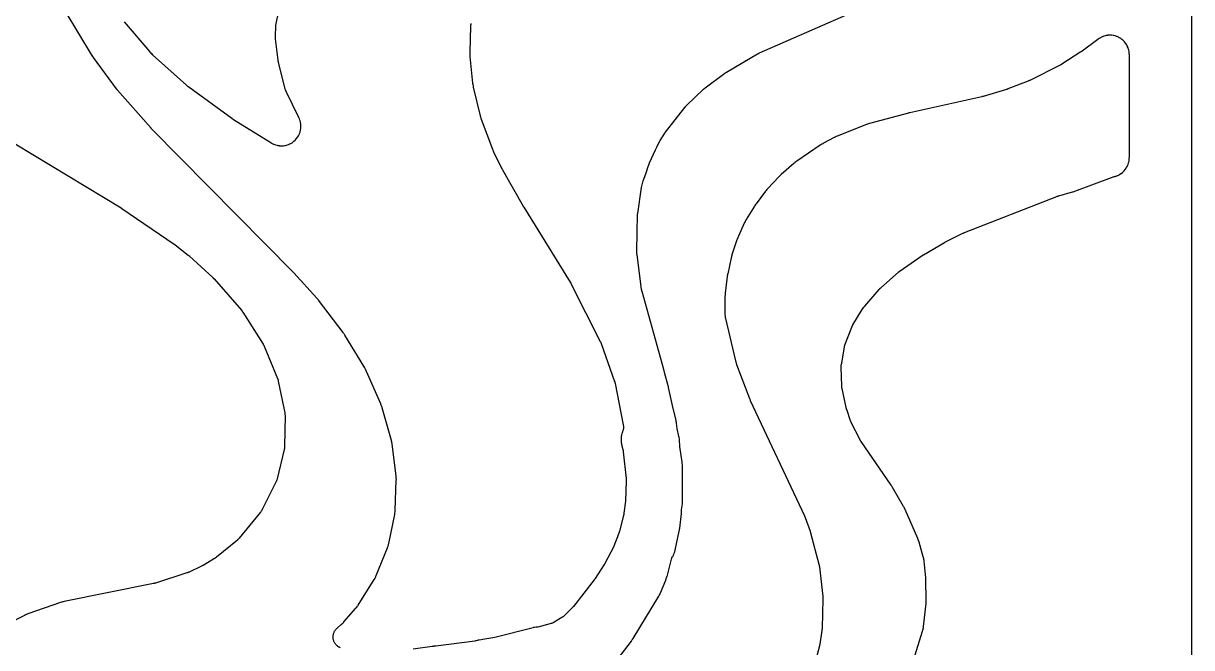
# Model space of a CAD drawing. Header units: millimetres. Extents: x 0 to 300, y 0 to 300.
# Drawn here: x 150 to 300.1, y 148.6 to 228.7 of the extents above; entities that cross this region are included whole.
import ezdxf

# ---------------------------------------------------------------- set-up
doc = ezdxf.new("R2010")
doc.units = ezdxf.units.MM
doc.layers.add('CUT', color=7, linetype='CONTINUOUS')

msp = doc.modelspace()

# ---------------------------------------------------------------- linework, layer by layer
at = {"layer": 'CUT'}
for points in [[(140.0684, 300.0625), (193.3882, 300.0625), (298.533, 300.0625), (298.5625, 300.0625), (299.4478, 300.0625), (299.5212, 300.0589), (299.5794, 300.0503), (299.6365, 300.036), (299.6918, 300.0162), (299.745, 299.991), (299.7954, 299.9608), (299.8427, 299.9257), (299.8863, 299.8863), (299.9257, 299.8427), (299.9608, 299.7954), (299.991, 299.745), (300.0162, 299.6918), (300.036, 299.6365), (300.0503, 299.5794), (300.0589, 299.5212), (300.0625, 299.4478), (300.0625, 298.5625), (300.0625, 297.442), (300.0625, 1.467)], [(162.9448, 228.8646), (166.2464, 225.0106), (166.2596, 224.9957), (166.3473, 224.9), (166.361, 224.8855), (166.4749, 224.7692), (166.4891, 224.7551), (166.583, 224.6655), (166.5976, 224.6519), (170.9531, 220.7599), (170.9644, 220.7501), (171.0385, 220.6871), (171.05, 220.6776), (171.145, 220.6009), (171.1567, 220.5916), (171.2339, 220.5324), (171.2459, 220.5235), (176.7683, 216.5012), (176.7768, 216.4951), (176.8364, 216.4533), (176.8456, 216.447), (176.9208, 216.3962), (176.93, 216.3901), (176.9902, 216.3511), (177.0002, 216.3448), (181.7813, 213.3778), (181.7941, 213.3702), (181.8774, 213.3212), (181.8904, 213.3139), (181.9412, 213.2857), (181.9675, 213.272), (182.1387, 213.188), (182.1933, 213.1645), (182.3695, 213.0988), (182.4261, 213.0808), (182.608, 213.0328), (182.6661, 213.0205), (182.8518, 212.9908), (182.9109, 212.9843), (183.0986, 212.9731), (183.1581, 212.9725), (183.346, 212.98), (183.4052, 212.9853), (183.5914, 213.0113), (183.6498, 213.0224), (183.8325, 213.0667), (183.8896, 213.0836), (184.067, 213.1458), (184.1221, 213.1682), (184.2925, 213.2477), (184.3451, 213.2754), (184.5068, 213.3714), (184.5564, 213.4042), (184.7078, 213.5157), (184.7539, 213.5533), (184.8935, 213.6792), (184.9357, 213.7212), (185.0622, 213.8603), (185.0999, 213.9062), (185.212, 214.0572), (185.2451, 214.1066), (185.3417, 214.2679), (185.3696, 214.3204), (185.4498, 214.4905), (185.4724, 214.5455), (185.5354, 214.7227), (185.5525, 214.7796), (185.5975, 214.9622), (185.6089, 215.0206), (185.6357, 215.2067), (185.6412, 215.2659), (185.6494, 215.4537), (185.6491, 215.5132), (185.6386, 215.7009), (185.6324, 215.7601), (185.6034, 215.9459), (185.5914, 216.0041), (185.5442, 216.1861), (185.5264, 216.2428), (185.4605, 216.4217), (185.4495, 216.4494), (185.4268, 216.5028), (185.4208, 216.5164), (185.3807, 216.6044), (185.3744, 216.6179), (183.755, 219.952), (183.75, 219.9624), (183.7435, 219.9765), (183.725, 220.0185), (183.696, 220.0895), (183.6837, 220.1211), (183.6727, 220.1531), (183.6492, 220.2261), (183.6362, 220.2702), (183.6322, 220.2851), (183.6294, 220.2963), (182.7791, 223.6564), (182.7758, 223.6698), (182.7683, 223.7013), (182.7652, 223.7148), (182.7616, 223.7314), (182.7587, 223.7449), (182.7522, 223.7766), (182.7496, 223.7902), (182.7466, 223.8059), (182.7441, 223.8195), (182.7386, 223.8514), (182.7364, 223.8651), (182.7338, 223.8818), (182.7317, 223.8955), (182.7272, 223.9276), (182.7254, 223.9413), (182.3792, 226.7064), (182.378, 226.7161), (182.3763, 226.7311), (182.3738, 226.7559), (182.3709, 226.7893), (182.3689, 226.8189), (182.3676, 226.8424), (182.367, 226.8559), (182.3668, 226.8609), (182.3662, 226.8901), (182.3658, 226.955), (182.3664, 226.994), (182.3669, 227.0071), (182.3673, 227.0168), (182.4326, 228.3614), (182.4329, 228.3686), (182.4339, 228.3855), (182.4341, 228.3886), (182.4366, 228.4213), (182.4429, 228.4867), (182.4455, 228.5091), (182.4501, 228.54), (182.4639, 228.6219), (182.4705, 228.6569), (183.3129, 232.6709)], [(190.7223, 148.5523), (190.6676, 148.5756), (190.5874, 148.6147), (190.5354, 148.6433), (190.4594, 148.6902), (190.4104, 148.7238), (190.3395, 148.7779), (190.2941, 148.8163), (190.2289, 148.8771), (190.1875, 148.9198), (190.1286, 148.9868), (190.0917, 149.0333), (190.0397, 149.1059), (190.0076, 149.1558), (189.963, 149.2332), (189.936, 149.2861), (189.8993, 149.3674), (189.8777, 149.4227), (189.8493, 149.5073), (189.8332, 149.5645), (189.8133, 149.6515), (189.8029, 149.71), (189.7918, 149.7985), (189.7873, 149.8578), (189.7849, 149.947), (189.7863, 150.0064), (189.7928, 150.0954), (189.8001, 150.1543), (189.8153, 150.2422), (189.8284, 150.3002), (189.8523, 150.3862), (189.8711, 150.4425), (189.9034, 150.5257), (189.9276, 150.5799), (189.968, 150.6595), (189.9975, 150.7111), (190.0456, 150.7863), (190.08, 150.8347), (190.1353, 150.9047), (190.1744, 150.9495), (190.2363, 151.0137), (190.2959, 151.0696), (190.3292, 151.0994), (190.8381, 151.5317), (190.8462, 151.5387), (190.902, 151.5878), (190.9102, 151.5953), (190.9463, 151.6282), (190.9633, 151.6444), (191.0675, 151.7474), (191.0833, 151.7636), (191.1101, 151.7922), (191.1173, 151.8), (191.1667, 151.8545), (191.1746, 151.8635), (192.7149, 153.6346), (192.722, 153.6429), (192.7712, 153.7017), (192.7785, 153.7105), (192.81, 153.7496), (192.8248, 153.7688), (192.9148, 153.8901), (192.9283, 153.9091), (192.9511, 153.9424), (192.9572, 153.9515), (192.9987, 154.0149), (193.0054, 154.0253), (195.0799, 157.3315), (195.0869, 157.3427), (195.1309, 157.4164), (195.1375, 157.4278), (195.163, 157.4727), (195.1755, 157.496), (195.2536, 157.6488), (195.2651, 157.6726), (195.2865, 157.7196), (195.2919, 157.7316), (195.3258, 157.8105), (195.3309, 157.8227), (196.7742, 161.3926), (196.7792, 161.4053), (196.8106, 161.4883), (196.8153, 161.5012), (196.833, 161.5515), (196.8415, 161.5775), (196.8928, 161.7474), (196.9001, 161.7738), (196.9132, 161.8255), (196.9164, 161.8388), (196.9362, 161.9254), (196.9391, 161.9387), (197.6984, 165.6459), (197.7008, 165.6581), (197.7153, 165.7371), (197.7174, 165.7493), (197.7251, 165.797), (197.7286, 165.8215), (197.7477, 165.981), (197.7502, 166.0056), (197.754, 166.0538), (197.7548, 166.0662), (197.7594, 166.1464), (197.76, 166.1588), (197.9061, 170.0904), (197.9065, 170.1026), (197.9078, 170.1816), (197.9079, 170.1937), (197.9077, 170.2413), (197.9071, 170.2656), (197.9002, 170.4234), (197.8986, 170.4476), (197.8946, 170.495), (197.8935, 170.5071), (197.8852, 170.5857), (197.8838, 170.5977), (197.37, 174.6888), (197.3685, 174.6995), (197.3578, 174.7738), (197.3561, 174.7848), (197.3482, 174.8334), (197.3439, 174.8567), (197.3144, 175.0016), (197.3094, 175.0239), (197.3001, 175.0623), (197.2974, 175.0728), (197.2786, 175.1445), (197.2754, 175.1562), (196.081, 179.3553), (196.0751, 179.3749), (196.0345, 179.5012), (196.0279, 179.5206), (195.9715, 179.6773), (195.9643, 179.6964), (195.9151, 179.8197), (195.9072, 179.8386), (194.0713, 184.0244), (194.0631, 184.0423), (194.0081, 184.1573), (193.9994, 184.1748), (193.9257, 184.3168), (193.9164, 184.334), (193.854, 184.4452), (193.8441, 184.4621), (191.296, 188.6736), (191.2876, 188.687), (191.2322, 188.7734), (191.2235, 188.7866), (191.151, 188.8932), (191.142, 188.9062), (191.0821, 188.9896), (191.0727, 189.0023), (187.9181, 193.1566), (187.9099, 193.1672), (187.8556, 193.2355), (187.8471, 193.2459), (187.777, 193.3302), (187.7683, 193.3404), (187.7109, 193.4062), (187.702, 193.4162), (184.7452, 196.6611), (184.7413, 196.6654), (184.7138, 196.695), (184.7095, 196.6995), (184.6748, 196.736), (184.6706, 196.7405), (184.6429, 196.769), (184.6384, 196.7737), (166.4901, 215.115), (166.4863, 215.1188), (166.4774, 215.1279), (166.4737, 215.1318), (166.4646, 215.1411), (166.46, 215.1459), (166.4493, 215.1572), (166.4447, 215.1621), (166.4394, 215.1677), (166.4349, 215.1726), (166.4243, 215.1841), (166.4203, 215.1884), (166.4119, 215.1977), (166.3999, 215.2111), (166.3946, 215.2171), (162.0815, 220.1272), (162.075, 220.1347), (162.0599, 220.1523), (162.0535, 220.1599), (162.0457, 220.1691), (162.0394, 220.1767), (162.0247, 220.1946), (162.0184, 220.2023), (162.0113, 220.2112), (162.0051, 220.219), (161.9908, 220.2372), (161.9847, 220.2451), (161.9774, 220.2547), (161.9714, 220.2626), (161.9575, 220.2811), (161.9516, 220.2891), (159.0099, 224.3023), (159.0042, 224.3101), (158.991, 224.3286), (158.9854, 224.3365), (158.9785, 224.3462), (158.973, 224.3542), (158.9602, 224.3729), (158.9548, 224.381), (158.9485, 224.3903), (158.9432, 224.3984), (158.9308, 224.4174), (158.9255, 224.4256), (158.9191, 224.4356), (158.9139, 224.4438), (158.9019, 224.4631), (158.8968, 224.4713), (155.3527, 230.3027)], [(225.9568, 146.6168), (228.0958, 149.4104), (228.1054, 149.4233), (228.1665, 149.5076), (228.1757, 149.5207), (228.2495, 149.6286), (228.2584, 149.642), (228.3149, 149.7295), (228.3234, 149.743), (231.6268, 155.1723), (231.6325, 155.1819), (231.6717, 155.2491), (231.6775, 155.2592), (231.7023, 155.3038), (231.7139, 155.3255), (231.783, 155.4624), (231.7932, 155.4838), (231.8103, 155.5211), (231.8148, 155.5313), (231.8455, 155.6019), (231.8503, 155.6134), (232.5176, 157.2422), (232.5247, 157.2604), (232.5691, 157.3797), (232.5756, 157.3982), (232.6264, 157.5496), (232.6323, 157.5682), (232.6688, 157.6901), (232.6741, 157.709), (233.3031, 160.0911), (233.3845, 160.2123), (233.4138, 160.2609), (233.4992, 160.4186), (233.5238, 160.4697), (233.5939, 160.6347), (233.6136, 160.6879), (233.6685, 160.8612), (233.6765, 160.8885), (233.6907, 160.942), (233.6942, 160.9557), (233.7157, 161.0454), (233.7189, 161.0592), (234.2513, 163.5265), (234.2543, 163.5413), (234.2726, 163.6378), (234.2752, 163.6527), (234.2951, 163.7744), (234.2974, 163.7893), (234.3108, 163.8866), (234.3126, 163.9016), (234.5212, 165.7602), (234.5225, 165.7733), (234.5302, 165.8584), (234.5312, 165.8715), (234.5385, 165.9785), (234.5393, 165.9916), (234.5432, 166.0769), (234.5437, 166.09), (234.5474, 166.2429), (234.6461, 167.0067), (234.6484, 167.0267), (234.6608, 167.1574), (234.6624, 167.1775), (234.6725, 167.3418), (234.6734, 167.362), (234.677, 167.4932), (234.6772, 167.5134), (234.6511, 171.8424), (234.6507, 171.8626), (234.6455, 171.9936), (234.6443, 172.0137), (234.6323, 172.1777), (234.6305, 172.1978), (234.6165, 172.3282), (234.614, 172.3482), (234.3265, 174.3803), (234.2775, 175.2143), (234.2768, 175.225), (234.2711, 175.299), (234.2701, 175.3101), (234.2655, 175.3586), (234.2628, 175.3819), (234.2433, 175.527), (234.2398, 175.5493), (234.2331, 175.5879), (234.2312, 175.5984), (234.2174, 175.6705), (234.215, 175.6822), (233.9978, 176.7045), (233.9059, 177.3537), (233.9038, 177.3678), (233.8885, 177.4597), (233.886, 177.4738), (233.8641, 177.5887), (233.8613, 177.6028), (233.8416, 177.6939), (233.8385, 177.7078), (233.3767, 179.6272), (232.8848, 181.9418), (232.883, 181.9504), (232.8695, 182.0095), (232.8673, 182.0186), (232.8494, 182.0921), (232.8472, 182.101), (232.8321, 182.1588), (232.8296, 182.1682), (232.3529, 183.8829), (232.2957, 184.1208), (232.2945, 184.1257), (232.2859, 184.1601), (232.2845, 184.1654), (232.2734, 184.2082), (232.272, 184.2134), (232.263, 184.2471), (232.2615, 184.2527), (229.4678, 194.2618), (229.4636, 194.2772), (229.4542, 194.3134), (229.4503, 194.3289), (229.4457, 194.3479), (229.4421, 194.3635), (229.434, 194.4), (229.4307, 194.4157), (229.427, 194.4336), (229.424, 194.4494), (229.4171, 194.4861), (229.4144, 194.5019), (229.4141, 194.5037), (229.4112, 194.5207), (229.4088, 194.5365), (229.4033, 194.5733), (229.4011, 194.5891), (228.8273, 198.9965), (228.8254, 199.0128), (228.8211, 199.051), (228.8194, 199.0674), (228.8176, 199.0874), (228.8162, 199.1039), (228.8133, 199.1422), (228.8122, 199.1587), (228.8112, 199.1775), (228.8111, 199.1797), (228.8099, 199.2113), (228.8094, 199.2277), (228.809, 199.2478), (228.8088, 199.2643), (228.8087, 199.3027), (228.8089, 199.3192), (228.8533, 201.9971), (228.8871, 203.9767), (228.8874, 203.9911), (228.8886, 204.0249), (228.8892, 204.0394), (228.89, 204.057), (228.8909, 204.0715), (228.8931, 204.1052), (228.8941, 204.1196), (228.8955, 204.1362), (228.8968, 204.1506), (228.9001, 204.1843), (228.9016, 204.1987), (228.9036, 204.2162), (228.9053, 204.2306), (228.9097, 204.2641), (228.9117, 204.2784), (229.4034, 207.6272), (229.6131, 208.4917), (229.9365, 209.3815), (230.0779, 209.7707), (230.1843, 210.0633), (230.4446, 210.7796), (231.1761, 212.4568), (231.357, 212.7968), (231.3746, 212.8299), (231.3758, 212.8322), (231.8017, 213.6326), (232.4959, 214.7376), (234.9547, 217.8895), (234.9649, 217.9024), (234.9891, 217.9322), (234.9996, 217.9449), (235.0125, 217.9603), (235.0232, 217.9728), (235.0485, 218.0018), (235.0594, 218.0141), (235.0721, 218.0281), (235.0833, 218.0402), (235.1096, 218.0682), (235.1209, 218.0801), (235.135, 218.0945), (235.1466, 218.1062), (235.1739, 218.1332), (235.1857, 218.1447), (237.3681, 220.2268), (237.3782, 220.2363), (237.4019, 220.2582), (237.4121, 220.2675), (237.4247, 220.2788), (237.4351, 220.2879), (237.4594, 220.3091), (237.4699, 220.3181), (237.4821, 220.3283), (237.4927, 220.3372), (237.5177, 220.3576), (237.5285, 220.3663), (237.5417, 220.3767), (237.5526, 220.3852), (237.5783, 220.4049), (237.5893, 220.4132), (240.0953, 222.2748), (240.1053, 222.2821), (240.1285, 222.2989), (240.1385, 222.306), (240.1508, 222.3146), (240.1548, 222.3174), (240.1726, 222.3295), (240.1828, 222.3363), (240.1946, 222.3441), (240.2049, 222.3508), (240.229, 222.3663), (240.2394, 222.3729), (240.2521, 222.3808), (240.2626, 222.3873), (240.2872, 222.4021), (240.2977, 222.4084), (244.3165, 224.7618), (244.3281, 224.7684), (244.3552, 224.7838), (244.3669, 224.7903), (244.3812, 224.7981), (244.3929, 224.8044), (244.4205, 224.819), (244.4324, 224.8251), (244.4461, 224.8321), (244.458, 224.838), (244.486, 224.8517), (244.498, 224.8575), (244.5128, 224.8645), (244.5249, 224.8701), (244.5533, 224.883), (244.5655, 224.8884), (255.7513, 229.7635)], [(207.4782, 228.6844), (207.4749, 228.6599), (207.4572, 228.5067), (207.455, 228.483), (207.4519, 228.4418), (207.4512, 228.4306), (207.4468, 228.3533), (207.4463, 228.3407), (207.3277, 224.9694), (207.3273, 224.9485), (207.3273, 224.8132), (207.3276, 224.7923), (207.3335, 224.6226), (207.3345, 224.6018), (207.3439, 224.4667), (207.3457, 224.446), (207.7047, 220.9999), (207.707, 220.9802), (207.7247, 220.8523), (207.7277, 220.8326), (207.7551, 220.673), (207.7588, 220.6534), (207.7849, 220.527), (207.7892, 220.5076), (208.6753, 216.8271), (208.6799, 216.8094), (208.7112, 216.6948), (208.7163, 216.6773), (208.7599, 216.5348), (208.7655, 216.5174), (208.8038, 216.4049), (208.8099, 216.3877), (210.2466, 212.5493), (210.252, 212.5353), (210.2885, 212.4447), (210.2943, 212.4308), (210.343, 212.3183), (210.3491, 212.3046), (210.3901, 212.2159), (210.3966, 212.2024), (211.4363, 210.0951), (211.44, 210.0877), (211.4664, 210.0362), (211.4705, 210.0282), (211.5042, 209.9645), (211.5084, 209.9568), (211.5358, 209.9068), (211.5403, 209.8987), (214.1942, 205.2337), (214.1969, 205.229), (214.2156, 205.1967), (214.2186, 205.1917), (214.2424, 205.1517), (214.2453, 205.1468), (214.2644, 205.1153), (214.2675, 205.1102), (220.2415, 195.4811), (220.2466, 195.4727), (220.2585, 195.4532), (220.2635, 195.4447), (220.2696, 195.4344), (220.2746, 195.4259), (220.286, 195.4061), (220.2908, 195.3976), (220.2964, 195.3877), (220.3011, 195.3791), (220.3121, 195.359), (220.3168, 195.3504), (220.3224, 195.3398), (220.327, 195.3311), (220.3376, 195.3108), (220.342, 195.3021), (224.1013, 187.8654), (224.1077, 187.8526), (224.1222, 187.8226), (224.1284, 187.8097), (224.1357, 187.7939), (224.1417, 187.7809), (224.1553, 187.7504), (224.161, 187.7373), (224.1675, 187.7222), (224.173, 187.7091), (224.1857, 187.6782), (224.191, 187.6649), (224.1973, 187.6487), (224.2024, 187.6353), (224.2141, 187.604), (224.219, 187.5906), (225.9455, 182.7242), (225.9478, 182.7178), (225.953, 182.7028), (225.9539, 182.7001), (225.9634, 182.6708), (225.9813, 182.6119), (225.9872, 182.5916), (225.9944, 182.5631), (226.0122, 182.4872), (226.0192, 182.4545), (227.0495, 177.1635), (227.0567, 177.1207), (227.0682, 177.042), (227.0765, 176.9556), (227.0792, 176.8978), (227.0792, 176.811), (227.0763, 176.7533), (227.0679, 176.6669), (227.0595, 176.6097), (227.0428, 176.5245), (227.029, 176.4684), (227.0041, 176.3852), (226.9777, 176.3102), (226.9623, 176.2696), (226.9539, 176.2489), (226.9488, 176.236), (226.9294, 176.1851), (226.9201, 176.1588), (226.8644, 175.9889), (226.8495, 175.9352), (226.8103, 175.7633), (226.8004, 175.7084), (226.7774, 175.5336), (226.7727, 175.4781), (226.766, 175.3019), (226.7664, 175.2461), (226.7761, 175.0701), (226.7817, 175.0146), (226.808, 174.8378), (226.8128, 174.8103), (226.8233, 174.7569), (226.8262, 174.7432), (226.8457, 174.6548), (226.8489, 174.6412), (227.0055, 174.0032), (227.009, 173.9884), (227.0169, 173.9537), (227.0202, 173.9388), (227.024, 173.9206), (227.027, 173.9056), (227.0337, 173.8707), (227.0365, 173.8557), (227.0395, 173.8385), (227.042, 173.8235), (227.0475, 173.7883), (227.0497, 173.7733), (227.0523, 173.7548), (227.0543, 173.7397), (227.0586, 173.7044), (227.0604, 173.6893), (227.4192, 170.2926), (227.4207, 170.2775), (227.4238, 170.242), (227.425, 170.2268), (227.4263, 170.2082), (227.4273, 170.193), (227.4292, 170.1574), (227.4299, 170.1421), (227.4306, 170.1246), (227.431, 170.1094), (227.4318, 170.0738), (227.4319, 170.0585), (227.432, 170.0399), (227.4319, 170.0246), (227.4314, 169.989), (227.4311, 169.9738), (227.3513, 167.3541), (227.1497, 165.8214), (227.1478, 165.8078), (227.1431, 165.7762), (227.141, 165.7627), (227.1384, 165.7462), (227.1361, 165.7327), (227.1305, 165.7013), (227.128, 165.6878), (227.125, 165.6724), (227.1222, 165.659), (227.1157, 165.6277), (227.1128, 165.6144), (227.1091, 165.5981), (227.106, 165.5847), (227.0985, 165.5537), (227.0952, 165.5404), (226.5775, 163.5335), (226.5765, 163.5301), (226.3062, 162.7836), (226.146, 162.3658), (225.9857, 161.9476), (225.9822, 161.9385), (225.8051, 161.4766), (224.732, 159.4304), (224.727, 159.421), (224.7151, 159.399), (224.71, 159.3895), (224.7036, 159.3781), (224.6983, 159.3688), (224.6859, 159.347), (224.6806, 159.3377), (224.6743, 159.3271), (224.6688, 159.3179), (224.6559, 159.2965), (224.6503, 159.2873), (224.6434, 159.2762), (224.6377, 159.2671), (224.6243, 159.246), (224.6185, 159.237), (223.4351, 157.4241), (223.4298, 157.416), (223.4173, 157.3973), (223.4118, 157.3892), (223.4052, 157.3795), (223.3997, 157.3716), (223.3868, 157.3531), (223.3812, 157.3452), (223.3747, 157.3362), (223.3691, 157.3283), (223.3557, 157.3102), (223.35, 157.3024), (223.3429, 157.293), (223.3371, 157.2853), (223.3234, 157.2674), (223.3175, 157.2597), (220.6427, 153.8428), (220.634, 153.8318), (220.6134, 153.8064), (220.6046, 153.7956), (220.5936, 153.7825), (220.5846, 153.7719), (220.5633, 153.7471), (220.5541, 153.7366), (220.5434, 153.7246), (220.534, 153.7142), (220.512, 153.6901), (220.5025, 153.6799), (220.4907, 153.6675), (220.481, 153.6574), (220.4583, 153.634), (220.4484, 153.6241), (219.496, 152.6776), (219.4863, 152.6681), (219.4732, 152.6555), (219.4331, 152.6191), (219.3644, 152.5604), (219.3335, 152.5352), (219.3015, 152.5114), (219.2279, 152.4592), (219.1828, 152.4292), (219.1673, 152.4196), (219.1557, 152.4125), (218.2015, 151.8385), (218.1923, 151.8331), (218.178, 151.8247), (218.1542, 151.8112), (218.122, 151.7936), (218.0931, 151.7786), (218.089, 151.7765), (218.0369, 151.7526), (217.965, 151.7222), (217.8955, 151.6962), (217.8459, 151.6799), (217.8043, 151.6674), (217.7907, 151.6636), (217.7804, 151.6608), (216.0742, 151.2127), (215.917, 151.204), (215.8591, 151.198), (215.6747, 151.1697), (215.646, 151.1645), (215.5903, 151.1532), (215.5761, 151.1501), (215.4839, 151.129), (215.4697, 151.1255), (210.574, 149.878), (209.2807, 149.6402), (208.5333, 149.5384), (208.5188, 149.5362), (208.4252, 149.5211), (208.4108, 149.5186), (208.3548, 149.5082), (208.3262, 149.5022), (208.1442, 149.459), (208.0881, 149.4428), (208.0065, 149.4149), (202.9829, 148.7413), (202.9521, 148.7431), (202.894, 148.7437), (202.7079, 148.7365), (202.6789, 148.7347), (202.6224, 148.7298), (202.608, 148.7283), (202.5141, 148.7178), (202.4997, 148.716), (200.0859, 148.3871)], [(264.3463, 146.9739), (265.5065, 150.6988), (265.5106, 150.7126), (265.5363, 150.8023), (265.54, 150.8162), (265.5541, 150.8705), (265.5607, 150.8985), (265.5989, 151.0812), (265.6041, 151.1095), (265.6129, 151.1649), (265.615, 151.1791), (265.6275, 151.2717), (265.6293, 151.2859), (265.9537, 154.2141), (265.9555, 154.2334), (265.9653, 154.3586), (265.9665, 154.3779), (265.9737, 154.5353), (265.9743, 154.5546), (265.976, 154.6802), (265.976, 154.6995), (265.9294, 157.2128), (265.9291, 157.2239), (265.9262, 157.301), (265.9257, 157.3129), (265.9202, 157.409), (265.9194, 157.4207), (265.9136, 157.4966), (265.9125, 157.509), (265.7026, 159.6639), (265.7011, 159.6774), (265.6906, 159.7647), (265.6889, 159.7781), (265.6814, 159.8305), (265.6769, 159.8572), (265.6441, 160.03), (265.6385, 160.0565), (265.6263, 160.108), (265.623, 160.1211), (265.6008, 160.2063), (265.5973, 160.2194), (265.0644, 162.0886), (265.0586, 162.1079), (265.0183, 162.2329), (265.0118, 162.252), (264.9561, 162.4069), (264.949, 162.4258), (264.9005, 162.5478), (264.8927, 162.5664), (263.2685, 166.2795), (263.2613, 166.2953), (263.2133, 166.3969), (263.2057, 166.4124), (263.1418, 166.5382), (263.1338, 166.5535), (263.08, 166.6522), (263.0715, 166.6673), (261.6059, 169.1822), (261.6006, 169.1912), (261.5628, 169.2535), (261.5569, 169.263), (261.5083, 169.3398), (261.5023, 169.3491), (261.4629, 169.409), (261.4563, 169.4188), (257.5959, 175.0394), (257.5875, 175.0518), (257.5682, 175.081), (257.56, 175.0936), (257.5502, 175.109), (257.5422, 175.1218), (257.5238, 175.1516), (257.5161, 175.1644), (257.5072, 175.1793), (257.4997, 175.1923), (257.4823, 175.2227), (257.475, 175.2358), (257.4662, 175.2519), (257.4591, 175.2651), (257.4427, 175.2961), (257.4358, 175.3095), (256.3818, 177.393), (256.3752, 177.4064), (256.36, 177.4376), (256.3536, 177.4511), (256.3459, 177.4675), (256.3398, 177.4811), (256.3257, 177.5128), (256.3197, 177.5264), (256.313, 177.5421), (256.3073, 177.5559), (256.2943, 177.5881), (256.2888, 177.6019), (256.2822, 177.6188), (256.277, 177.6327), (256.265, 177.6653), (256.26, 177.6793), (255.757, 179.1191), (255.7525, 179.1325), (255.7421, 179.1637), (255.7378, 179.1772), (255.7326, 179.1936), (255.7285, 179.2071), (255.7191, 179.2386), (255.7152, 179.2522), (255.7108, 179.2677), (255.7071, 179.2814), (255.6987, 179.3132), (255.6953, 179.3268), (255.6911, 179.3435), (255.6879, 179.3573), (255.6805, 179.3893), (255.6774, 179.4031), (255.1579, 181.8326), (255.1558, 181.8425), (255.1527, 181.8578), (255.148, 181.8833), (255.1421, 181.9175), (255.1373, 181.948), (255.134, 181.9722), (255.1322, 181.9861), (255.1316, 181.9912), (255.1284, 182.0214), (255.1226, 182.0885), (255.12, 182.1288), (255.1194, 182.1424), (255.119, 182.1525), (255.0454, 184.5177), (255.0451, 184.529), (255.0448, 184.5443), (255.0451, 184.5896), (255.0475, 184.6652), (255.0492, 184.6986), (255.0522, 184.7319), (255.0603, 184.807), (255.0663, 184.8519), (255.0687, 184.8671), (255.0705, 184.8782), (255.4611, 187.1488), (255.4631, 187.1598), (255.4659, 187.1748), (255.4752, 187.2188), (255.4925, 187.2918), (255.5007, 187.3239), (255.5102, 187.3557), (255.5329, 187.4272), (255.5476, 187.4698), (255.5529, 187.484), (255.5569, 187.4945), (256.4092, 189.6896), (256.413, 189.6991), (256.4188, 189.7137), (256.4289, 189.7377), (256.4428, 189.7698), (256.4557, 189.798), (256.4663, 189.8202), (256.4724, 189.8328), (256.4748, 189.8375), (256.4888, 189.8646), (256.5209, 189.9242), (256.541, 189.9596), (256.5481, 189.9713), (256.5534, 189.98), (257.8925, 192.1595), (257.8974, 192.1674), (257.905, 192.1795), (257.9179, 192.1994), (257.9355, 192.2258), (257.9515, 192.2491), (257.9645, 192.2673), (257.972, 192.2777), (257.9748, 192.2815), (257.9916, 192.3036), (258.0296, 192.3522), (258.0529, 192.3808), (258.061, 192.3903), (258.0671, 192.3973), (259.9068, 194.5151), (259.9165, 194.526), (259.9392, 194.5514), (259.9491, 194.5621), (259.9612, 194.5752), (259.9712, 194.5858), (259.9947, 194.6104), (260.0049, 194.6208), (260.0167, 194.6327), (260.027, 194.643), (260.0514, 194.6668), (260.0619, 194.6769), (260.0748, 194.6892), (260.0855, 194.6991), (260.1105, 194.7221), (260.1214, 194.7319), (262.4196, 196.7714), (262.4297, 196.7802), (262.4534, 196.8006), (262.4636, 196.8093), (262.4761, 196.8198), (262.4865, 196.8283), (262.5108, 196.848), (262.5212, 196.8563), (262.5333, 196.8658), (262.5439, 196.874), (262.5688, 196.893), (262.5795, 196.901), (262.5926, 196.9107), (262.6035, 196.9186), (262.6289, 196.9368), (262.6398, 196.9445), (265.4448, 198.8915), (265.4508, 198.8956), (265.4647, 198.9051), (265.4707, 198.9092), (265.4852, 198.9189), (265.4926, 198.9238), (265.51, 198.9352), (265.5174, 198.94), (265.5261, 198.9456), (265.5336, 198.9504), (265.5513, 198.9615), (265.5589, 198.9662), (265.5628, 198.9686), (265.5718, 198.9741), (265.5929, 198.9867), (265.602, 198.9921), (268.3035, 200.566), (268.309, 200.5692), (268.3218, 200.5765), (268.3273, 200.5797), (268.3402, 200.587), (268.347, 200.5907), (268.3627, 200.5994), (268.3695, 200.6031), (268.3773, 200.6074), (268.3841, 200.611), (268.4001, 200.6195), (268.4069, 200.6231), (268.4105, 200.6249), (268.4186, 200.6291), (268.4376, 200.6387), (268.4458, 200.6428), (270.6819, 201.7476), (270.6906, 201.7518), (270.7111, 201.7617), (270.7199, 201.7658), (270.7304, 201.7708), (270.7392, 201.7748), (270.7596, 201.7841), (270.7684, 201.788), (270.7786, 201.7925), (270.7874, 201.7964), (270.8081, 201.8053), (270.817, 201.809), (270.8279, 201.8135), (270.8369, 201.8172), (270.8577, 201.8256), (270.8667, 201.8292), (282.7529, 206.4799), (282.7638, 206.4841), (282.7893, 206.4937), (282.8003, 206.4978), (282.8137, 206.5026), (282.8248, 206.5065), (282.8506, 206.5155), (282.8616, 206.5192), (282.8744, 206.5235), (282.8855, 206.5271), (282.9115, 206.5354), (282.9227, 206.5388), (282.9364, 206.543), (282.9476, 206.5463), (282.9738, 206.5539), (282.9851, 206.5571), (284.7615, 207.0468), (284.7737, 207.0503), (284.8528, 207.0739), (284.865, 207.0777), (284.9637, 207.1095), (284.9758, 207.1135), (285.0539, 207.1405), (285.0658, 207.1447), (290.1299, 209.0146), (290.1402, 209.0184), (290.1644, 209.027), (290.1748, 209.0306), (290.1875, 209.0349), (290.198, 209.0384), (290.224, 209.047), (290.232, 209.0496), (290.2397, 209.0522), (290.3005, 209.073), (290.3106, 209.0764), (290.3153, 209.078), (290.3345, 209.0846), (290.3561, 209.0926), (290.3594, 209.0938), (290.5243, 209.1555), (290.5794, 209.1793), (290.7516, 209.2642), (290.8045, 209.2938), (290.9671, 209.3955), (291.0168, 209.4303), (291.1683, 209.5479), (291.2143, 209.5875), (291.3531, 209.7198), (291.3948, 209.7638), (291.5195, 209.9095), (291.5566, 209.9575), (291.666, 210.1151), (291.698, 210.1666), (291.7909, 210.3343), (291.8176, 210.3888), (291.8931, 210.5651), (291.9141, 210.622), (291.9714, 210.805), (291.9866, 210.8638), (292.0251, 211.0516), (292.0343, 211.1116), (292.0539, 211.3051), (292.0562, 211.3353), (292.0592, 211.3945), (292.0598, 211.4096), (292.0623, 211.5082), (292.0625, 211.5234), (292.0625, 224.6081), (292.0623, 224.6225), (292.0601, 224.7164), (292.0595, 224.7309), (292.0568, 224.7873), (292.0547, 224.8161), (292.0369, 225.0005), (292.0286, 225.0577), (291.9936, 225.237), (291.9798, 225.2932), (291.9277, 225.4683), (291.9086, 225.5228), (291.8399, 225.6922), (291.8156, 225.7446), (291.7309, 225.9065), (291.7017, 225.9564), (291.6019, 226.1094), (291.568, 226.1562), (291.4539, 226.2989), (291.4156, 226.3423), (291.2883, 226.4734), (291.2461, 226.5128), (291.1068, 226.631), (291.0609, 226.6663), (290.9109, 226.7705), (290.8619, 226.8012), (290.7025, 226.8905), (290.6508, 226.9163), (290.4835, 226.9899), (290.4295, 227.0106), (290.256, 227.0677), (290.2003, 227.0831), (290.022, 227.1233), (289.9651, 227.1333), (289.7838, 227.1561), (289.7262, 227.1606), (289.5435, 227.1659), (289.4858, 227.1648), (289.3035, 227.1525), (289.246, 227.1458), (289.0658, 227.1161), (289.0093, 227.1039), (288.8327, 227.0569), (288.7776, 227.0394), (288.6064, 226.9756), (288.5532, 226.9529), (288.3889, 226.8729), (288.3382, 226.8452), (288.1802, 226.7485), (288.1559, 226.7328), (288.1093, 226.7011), (288.0974, 226.6928), (288.021, 226.6381), (288.0094, 226.6295), (285.9991, 225.1154), (285.9934, 225.1112), (285.9801, 225.1014), (285.9744, 225.0972), (285.9607, 225.0872), (285.9536, 225.0821), (285.9371, 225.0703), (285.93, 225.0653), (285.9217, 225.0595), (285.9146, 225.0545), (285.8978, 225.043), (285.8905, 225.0381), (285.8868, 225.0356), (285.8782, 225.0299), (285.8581, 225.0167), (285.8494, 225.0111), (283.3903, 223.4415), (283.3803, 223.4352), (283.3569, 223.4207), (283.3468, 223.4145), (283.3347, 223.4072), (283.3246, 223.4012), (283.301, 223.3875), (283.2909, 223.3816), (283.2791, 223.3749), (283.2689, 223.3692), (283.2449, 223.356), (283.2345, 223.3504), (283.2219, 223.3437), (283.2115, 223.3382), (283.1871, 223.3257), (283.1767, 223.3203), (279.2696, 221.3668), (279.2603, 221.3623), (279.2386, 221.3517), (279.2292, 221.3472), (279.2178, 221.3419), (279.2085, 221.3375), (279.1865, 221.3275), (279.1771, 221.3232), (279.1662, 221.3184), (279.1567, 221.3143), (279.1346, 221.3047), (279.125, 221.3007), (279.1134, 221.2958), (279.1038, 221.2919), (279.0815, 221.2829), (279.0718, 221.2791), (276.4589, 220.2604), (276.4503, 220.2571), (276.4302, 220.2495), (276.4216, 220.2463), (276.411, 220.2424), (276.4024, 220.2393), (276.3821, 220.2321), (276.3734, 220.2291), (276.3634, 220.2256), (276.3546, 220.2227), (276.3342, 220.2159), (276.3255, 220.2131), (276.3148, 220.2096), (276.306, 220.2069), (276.2854, 220.2005), (276.2766, 220.1978), (273.2985, 219.3096), (273.2921, 219.3078), (273.2773, 219.3034), (273.2709, 219.3016), (273.2556, 219.2973), (273.2477, 219.2951), (273.2293, 219.2901), (273.2215, 219.288), (273.2123, 219.2856), (273.2044, 219.2836), (273.1859, 219.2789), (273.178, 219.2769), (273.174, 219.2759), (273.1645, 219.2737), (273.1425, 219.2686), (273.1331, 219.2664), (263.862, 217.2202), (263.8555, 217.2188), (263.8104, 217.2083), (263.8034, 217.2066), (263.7472, 217.1928), (263.7404, 217.1911), (263.6962, 217.1797), (263.6889, 217.1778), (258.698, 215.8265), (258.6817, 215.8218), (258.5758, 215.7899), (258.5596, 215.7847), (258.428, 215.7409), (258.4119, 215.7353), (258.3081, 215.6975), (258.2922, 215.6914), (254.533, 214.1994), (254.5178, 214.1931), (254.4195, 214.151), (254.4044, 214.1443), (254.2825, 214.088), (254.2677, 214.0809), (254.1719, 214.0334), (254.1572, 214.0258), (252.6908, 213.2483), (252.6763, 213.2403), (252.5826, 213.1873), (252.5683, 213.1789), (252.4526, 213.1091), (252.4386, 213.1004), (252.348, 213.0423), (252.3342, 213.0331), (249.3456, 210.9974), (249.3308, 210.987), (249.2355, 210.9177), (249.221, 210.9069), (249.1041, 210.8164), (249.0899, 210.8051), (248.999, 210.7303), (248.9851, 210.7185), (247.3449, 209.2833), (247.3341, 209.2736), (247.2641, 209.2093), (247.2535, 209.1993), (247.1677, 209.1165), (247.1573, 209.1062), (247.0906, 209.0386), (247.0804, 209.0281), (245.5888, 207.4415), (245.5783, 207.4299), (245.5106, 207.3541), (245.5003, 207.3423), (245.4178, 207.2448), (245.4079, 207.2328), (245.3442, 207.1535), (245.3346, 207.1411), (244.1181, 205.5416), (244.1087, 205.5289), (244.0488, 205.4458), (244.0398, 205.4328), (243.9674, 205.3265), (243.9587, 205.3134), (243.9033, 205.2272), (243.895, 205.2138), (242.8509, 203.4922), (242.8421, 203.4772), (242.7865, 203.3792), (242.7781, 203.364), (242.7119, 203.239), (242.704, 203.2235), (242.6541, 203.1225), (242.6467, 203.1068), (241.8058, 201.2708), (241.7993, 201.2562), (241.7585, 201.1603), (241.7524, 201.1455), (241.7043, 201.0238), (241.6986, 201.0088), (241.663, 200.9109), (241.6577, 200.8958), (241.0184, 198.9833), (241.0134, 198.9677), (240.9824, 198.866), (240.9779, 198.8503), (240.9425, 198.7216), (240.9384, 198.7058), (240.9131, 198.6025), (240.9094, 198.5865), (240.4671, 196.5468), (240.4643, 196.533), (240.447, 196.4431), (240.4445, 196.4292), (240.4254, 196.3159), (240.4232, 196.302), (240.4102, 196.2114), (240.4083, 196.1974), (240.15, 194.0486), (240.1483, 194.0324), (240.1385, 193.9267), (240.1372, 193.9105), (240.1286, 193.7776), (240.1277, 193.7613), (240.1237, 193.6553), (240.1233, 193.6389), (240.1009, 191.5658), (240.101, 191.5475), (240.1033, 191.429), (240.104, 191.4108), (240.1075, 191.3398), (240.1104, 191.3034), (240.1366, 191.0681), (240.1418, 191.0319), (240.1539, 190.9619), (240.1573, 190.944), (240.1811, 190.8279), (240.185, 190.8101), (241.468, 185.3888), (241.4728, 185.37), (241.5056, 185.2487), (241.511, 185.2302), (241.5571, 185.0794), (241.563, 185.061), (241.6036, 184.9421), (241.6102, 184.9239), (243.2637, 180.5481), (243.2677, 180.5379), (243.296, 180.467), (243.3004, 180.4561), (243.3374, 180.3684), (243.342, 180.3578), (243.3726, 180.289), (243.3777, 180.2778), (250.3329, 165.4666), (250.3373, 165.4572), (250.3472, 165.4354), (250.3514, 165.4261), (250.3565, 165.4146), (250.3606, 165.4052), (250.37, 165.3831), (250.374, 165.3737), (250.3786, 165.3627), (250.3825, 165.3532), (250.3914, 165.3309), (250.3952, 165.3213), (250.3997, 165.3096), (250.4034, 165.3), (250.4118, 165.2776), (250.4154, 165.2679), (251.0495, 163.5182), (251.0528, 163.5089), (251.0604, 163.4871), (251.0636, 163.4777), (251.0675, 163.4663), (251.0706, 163.4569), (251.0778, 163.4349), (251.0808, 163.4255), (251.0842, 163.4146), (251.0871, 163.4051), (251.0938, 163.383), (251.0966, 163.3735), (251.0999, 163.3619), (251.1026, 163.3524), (251.1088, 163.3301), (251.1114, 163.3206), (252.1842, 159.2826), (252.1883, 159.2668), (252.1974, 159.2296), (252.2012, 159.2137), (252.2056, 159.1942), (252.2091, 159.1781), (252.2169, 159.1407), (252.2201, 159.1246), (252.2236, 159.1062), (252.2265, 159.09), (252.2329, 159.0523), (252.2355, 159.0361), (252.2385, 159.0163), (252.2408, 159.0001), (252.2459, 158.9622), (252.2479, 158.9459), (252.6822, 155.1502), (252.6839, 155.1343), (252.6875, 155.0972), (252.6889, 155.0813), (252.6904, 155.0618), (252.6915, 155.0459), (252.6938, 155.0086), (252.6946, 154.9927), (252.6954, 154.9744), (252.6959, 154.9584), (252.6969, 154.9211), (252.6971, 154.9051), (252.6973, 154.8856), (252.6972, 154.8696), (252.6968, 154.8323), (252.6965, 154.8163), (252.5909, 151.0714), (252.5904, 151.0574), (252.5889, 151.0249), (252.5882, 151.0109), (252.5872, 150.9939), (252.5863, 150.98), (252.5838, 150.9475), (252.5827, 150.9336), (252.5812, 150.9176), (252.5799, 150.9038), (252.5764, 150.8714), (252.5749, 150.8575), (252.5728, 150.8406), (252.571, 150.8267), (252.5666, 150.7945), (252.5645, 150.7807), (252.2952, 149.0263), (252.2934, 149.0149), (252.289, 148.9883), (252.287, 148.977), (252.2845, 148.9631), (252.2824, 148.9518), (252.2773, 148.9254), (252.2751, 148.914), (252.2724, 148.9011), (252.27, 148.8898), (252.2642, 148.8635), (252.2617, 148.8522), (252.2585, 148.8385), (252.2558, 148.8273), (252.2493, 148.8012), (252.2465, 148.79), (251.4576, 145.7616)], [(148.935, 213.235), (162.55, 204.9887), (162.5541, 204.9862), (162.5637, 204.9803), (162.5678, 204.9778), (162.5776, 204.9717), (162.5826, 204.9686), (162.5943, 204.9612), (162.5993, 204.9581), (162.6051, 204.9544), (162.61, 204.9512), (162.6217, 204.9436), (162.626, 204.9408), (162.6354, 204.9346), (162.6487, 204.9257), (162.6545, 204.9218), (169.3894, 200.3411), (169.3944, 200.3377), (169.406, 200.3297), (169.411, 200.3262), (169.4228, 200.3179), (169.4289, 200.3136), (169.4431, 200.3036), (169.4491, 200.2992), (169.4561, 200.2942), (169.4621, 200.2898), (169.4761, 200.2794), (169.4821, 200.275), (169.4852, 200.2727), (169.4922, 200.2674), (169.5085, 200.2549), (169.5155, 200.2495), (171.1832, 198.946), (171.1904, 198.9403), (171.2071, 198.9269), (171.2143, 198.9212), (171.2228, 198.9143), (171.2297, 198.9085), (171.246, 198.895), (171.2529, 198.8892), (171.2609, 198.8824), (171.2678, 198.8765), (171.2839, 198.8626), (171.2907, 198.8566), (171.299, 198.8492), (171.3058, 198.8432), (171.3215, 198.829), (171.3283, 198.8228), (174.3198, 196.0675), (174.3287, 196.0592), (174.3492, 196.0398), (174.358, 196.0314), (174.3686, 196.021), (174.3773, 196.0125), (174.3973, 195.9925), (174.4059, 195.9838), (174.4156, 195.9738), (174.424, 195.9651), (174.4435, 195.9445), (174.4518, 195.9356), (174.4619, 195.9248), (174.4701, 195.9158), (174.489, 195.8947), (174.4971, 195.8856), (178.0073, 191.8714), (178.0119, 191.8661), (178.0226, 191.8537), (178.0245, 191.8514), (178.0447, 191.8269), (178.0844, 191.777), (178.0977, 191.7597), (178.1155, 191.7351), (178.1612, 191.6687), (178.1802, 191.6399), (180.7962, 187.5121), (180.8014, 187.5039), (180.8093, 187.4911), (180.8221, 187.4698), (180.8387, 187.4412), (180.8531, 187.4156), (180.8642, 187.3949), (180.8704, 187.3831), (180.8727, 187.3787), (180.8856, 187.3528), (180.9135, 187.2947), (180.9294, 187.2595), (180.9345, 187.2475), (180.9383, 187.2386), (182.6478, 183.117), (182.6519, 183.1069), (182.6582, 183.0912), (182.6681, 183.0652), (182.681, 183.0301), (182.6918, 182.9987), (182.6999, 182.9736), (182.7044, 182.9593), (182.706, 182.9539), (182.715, 182.9225), (182.7337, 182.8524), (182.7438, 182.8101), (182.7469, 182.7958), (182.7492, 182.7851), (183.573, 178.7159), (183.5753, 178.7041), (183.5783, 178.6882), (183.5859, 178.641), (183.5966, 178.5619), (183.6005, 178.5268), (183.6031, 178.4916), (183.6074, 178.4119), (183.6087, 178.364), (183.6087, 178.3479), (183.6086, 178.3359), (183.5574, 174.4073), (183.5572, 174.3947), (183.5567, 174.3777), (183.554, 174.3275), (183.547, 174.2439), (183.5432, 174.207), (183.5378, 174.1704), (183.5239, 174.0876), (183.5141, 174.0383), (183.5104, 174.0217), (183.5075, 174.0095), (182.6012, 170.2512), (182.5981, 170.2388), (182.5939, 170.2223), (182.5799, 170.1734), (182.5543, 170.0927), (182.5422, 170.0573), (182.5286, 170.0224), (182.4963, 169.9442), (182.4756, 169.8978), (182.4682, 169.8824), (182.4626, 169.871), (180.6695, 166.2733), (180.6638, 166.262), (180.6559, 166.2469), (180.6315, 166.2026), (180.5886, 166.1299), (180.569, 166.0982), (180.5481, 166.0673), (180.4993, 165.9985), (180.4688, 165.958), (180.4582, 165.9447), (180.4502, 165.9349), (177.7363, 162.6285), (177.7292, 162.62), (177.7182, 162.6069), (177.6996, 162.5856), (177.6743, 162.5573), (177.6514, 162.5327), (177.6328, 162.5135), (177.6221, 162.5026), (177.6181, 162.4986), (177.5943, 162.4756), (177.5403, 162.4255), (177.5073, 162.3963), (177.4959, 162.3867), (177.4874, 162.3796), (174.7901, 160.1657), (174.7847, 160.1613), (174.7721, 160.1511), (174.7698, 160.1493), (174.745, 160.1301), (174.6947, 160.0925), (174.6772, 160.0798), (174.6523, 160.0631), (174.5857, 160.02), (174.5568, 160.0021), (173.0821, 159.1264), (173.0731, 159.1211), (173.052, 159.1089), (173.043, 159.1038), (173.0322, 159.0977), (173.0232, 159.0927), (173.0022, 159.0812), (172.9932, 159.0764), (172.9827, 159.0708), (172.9736, 159.0659), (172.9522, 159.0549), (172.943, 159.0502), (172.9318, 159.0445), (172.9225, 159.0399), (172.9009, 159.0293), (172.8916, 159.0248), (171.3047, 158.27), (171.2911, 158.2636), (171.2591, 158.249), (171.2453, 158.2429), (171.2285, 158.2356), (171.2146, 158.2297), (171.1822, 158.2162), (171.1682, 158.2105), (171.1522, 158.2042), (171.1381, 158.1988), (171.1052, 158.1864), (171.0911, 158.1812), (171.0738, 158.175), (171.0596, 158.17), (171.0263, 158.1588), (171.012, 158.154), (166.9615, 156.8559), (166.9495, 156.8522), (166.9216, 156.8436), (166.9096, 156.8401), (166.8949, 156.8358), (166.8828, 156.8324), (166.8546, 156.8247), (166.8425, 156.8214), (166.8286, 156.8178), (166.8165, 156.8147), (166.7881, 156.8078), (166.7759, 156.8049), (166.761, 156.8014), (166.7488, 156.7987), (166.7202, 156.7925), (166.708, 156.79), (155.2539, 154.4824), (155.2341, 154.4781), (155.1061, 154.4478), (155.0865, 154.4428), (154.9273, 154.3994), (154.9078, 154.3937), (154.7822, 154.3548), (154.763, 154.3485), (150.5734, 152.8959), (150.5634, 152.8923), (150.4933, 152.8666), (150.4829, 152.8627), (150.4373, 152.845), (150.4155, 152.8361), (150.2808, 152.7776), (150.2602, 152.7682), (150.2247, 152.7512), (150.2151, 152.7465), (150.1492, 152.7134), (150.1386, 152.7079), (147.9792, 151.5702)]]:
    msp.add_lwpolyline(points, dxfattribs=at)

doc.saveas('drawing.dxf')
